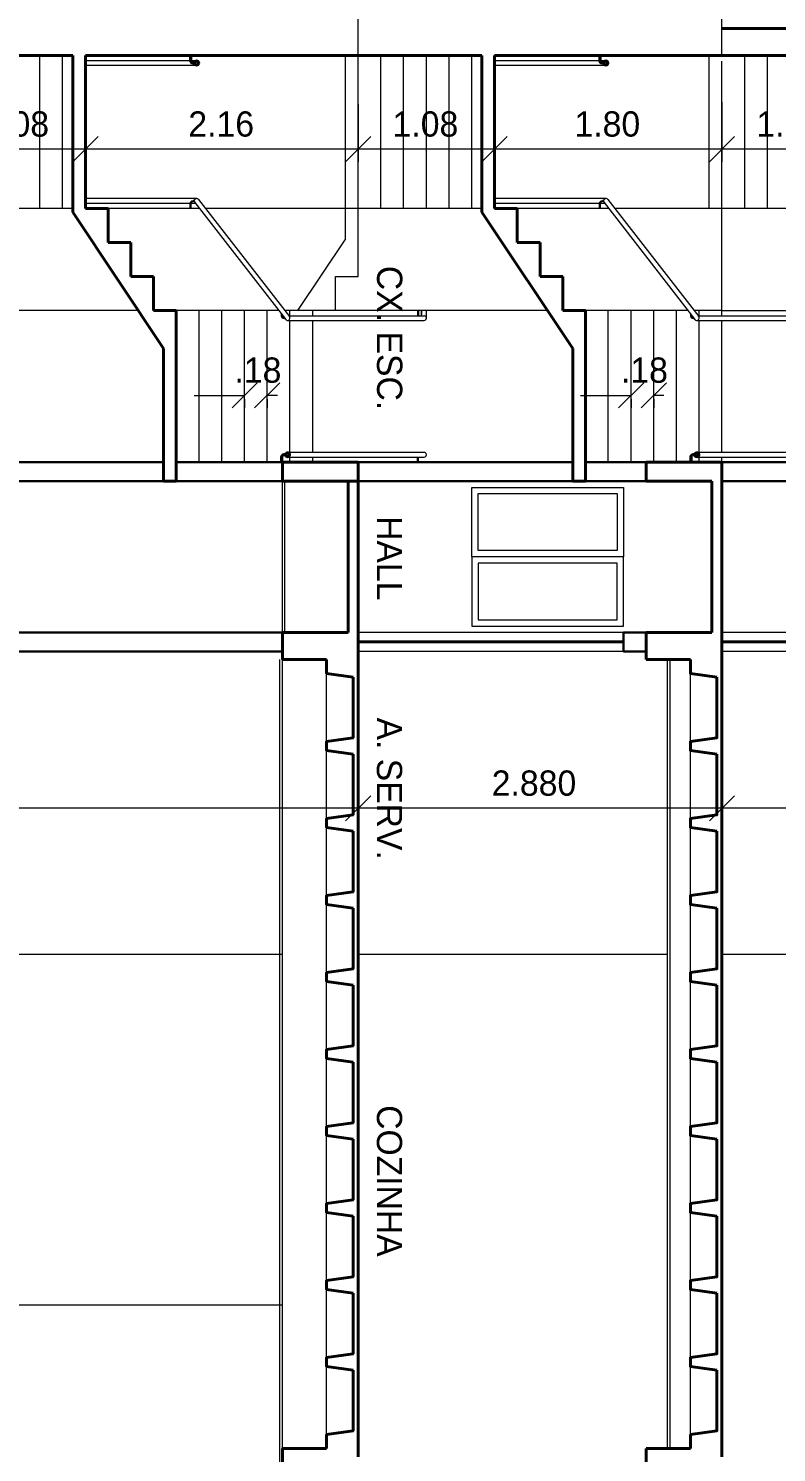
# Model space of a CAD drawing. Header units: metres. Extents: x -62 to 23, y -77 to 42.
# Drawn here: x -47.11 to -41.19, y 15.44 to 26.72 of the extents above; entities that cross this region are included whole.
import ezdxf
from ezdxf.enums import TextEntityAlignment as Align

# ---------------------------------------------------------------- set-up
doc = ezdxf.new("R2010")
doc.units = ezdxf.units.M
doc.header["$MEASUREMENT"] = 0
doc.linetypes.add('DGN Style 3', pattern=[2.76643, 1.976022, -0.790409])
for name, color, linetype, lineweight in [('1 - Eixos', 7, 'Continuous', 0), ('11 - Acabamentos', 7, 'Continuous', 0), ('15 - Esquadrias Janelas', 7, 'Continuous', 0), ('19 - Estrutura Metálica', 7, 'Continuous', 0), ('32 - Forro', 7, 'Continuous', 0), ('5 - Laje em Corte', 7, 'Continuous', 0), ('CORNIJAS_VAR NA PLANTA PTIPO 1', 7, 'Continuous', 0), ('Level 1-1', 7, 'Continuous', 0), ('Level 12', 7, 'Continuous', 0), ('Level 28-1', 7, 'Continuous', 0), ('Level 41', 7, 'Continuous', 0), ('Level 44', 7, 'Continuous', 0)]:
    doc.layers.add(name, color=color, linetype=linetype, lineweight=lineweight)
doc.styles.add('Style-CIVIL', font='CIVIL.shx')
doc.styles.add('Style-INTL_ENGINEERING', font='INTL_ENGINEERING.shx')
doc.dimstyles.get("Standard").update_dxf_attribs({"dimtxt": 0.18, "dimasz": 0.18, "dimexe": 0.18, "dimexo": 0.0625, "dimgap": 0.09, "dimtad": 0, "dimtih": 1, "dimtoh": 1, "dimdec": 4, "dimzin": 1, "dimdsep": 46, "dimtxsty": 'Standard', "dimcen": 0, "dimadec": 0, "dimazin": 0, "dimtfac": 1, "dimtdec": 4, "dimtofl": 0, "dimtmove": 0, "dimatfit": 3, "dimfxl": 0, "dimtolj": 1, "dimtzin": 1, "dimarcsym": 0})

# ---------------------------------------------------------------- blocks, each defined once
blk = doc.blocks.new('*U4')
at = {"layer": 'Level 44', "color": 7, "linetype": 'Continuous', "lineweight": 30}
for p, q in [((-1.05, 0.075), (-1.05, -0.075)), ((1.05, 0.075), (1.05, -0.075))]:
    blk.add_line(p, q, dxfattribs=at)
at = {"layer": 'Level 44', "color": 7, "linetype": 'Continuous', "lineweight": 0}
for p, q in [((1.05, 0.075), (-1.05, 0.075)), ((1.05, -0.075), (-1.05, -0.075))]:
    blk.add_line(p, q, dxfattribs=at)
at = {"layer": 'Level 44', "color": 7, "linetype": 'Continuous', "lineweight": 40}
blk.add_line((1.05, 0), (-1.05, 0), dxfattribs=at)
blk = doc.blocks.new('*U9')
at = {"layer": '19 - Estrutura Metálica', "color": 171, "linetype": 'Continuous', "lineweight": 30}
for p, q in [((0.007, 0.014), (0.017, 0.006)), ((0.013, 0.022), (0.023, 0.014)), ((-0.016, -0.063), (0.019, -0.022)), ((-0.008, -0.069), (0.027, -0.029))]:
    blk.add_line(p, q, dxfattribs=at)
for radius in [0.025, 0.015]:
    blk.add_circle((-0.009, 0.034), radius, dxfattribs=at)
for radius, start, end in [(0.02, 318.3321, 47.1052), (0.03, 319.6851, 49.6329)]:
    blk.add_arc((0.004, -0.009), radius, start, end, dxfattribs=at)
blk = doc.blocks.new('*U12')
at = {"layer": 'Level 44', "color": 7, "linetype": 'Continuous', "lineweight": 30}
for p, q in [((-1.05, 0.075), (-1.05, -0.075)), ((1.05, 0.075), (1.05, -0.075))]:
    blk.add_line(p, q, dxfattribs=at)
at = {"layer": 'Level 44', "color": 7, "linetype": 'Continuous', "lineweight": 0}
for p, q in [((1.05, 0.075), (-1.05, 0.075)), ((1.05, -0.075), (-1.05, -0.075))]:
    blk.add_line(p, q, dxfattribs=at)
at = {"layer": 'Level 44', "color": 7, "linetype": 'Continuous', "lineweight": 40}
blk.add_line((1.05, 0), (-1.05, 0), dxfattribs=at)
blk = doc.blocks.new('*U11')
at = {"layer": '5 - Laje em Corte', "color": 1, "linetype": 'Continuous', "lineweight": 40}
for p, q in [((1.74, 6.958), (-1.14, 6.958)), ((-0.16, 6.743), (-1.14, 6.743)), ((-1.14, 3.522), (-1.74, 3.522)), ((-1.74, 3.522), (-1.74, 3.372)), ((-1.14, 3.522), (-1.14, -4.358)), ((-1.22, 3.372), (-1.74, 3.372)), ((-1.22, 3.372), (-1.22, 2.172)), ((-1.22, 2.172), (-1.74, 2.172)), ((-1.74, 2.172), (-1.74, 1.958)), ((-1.39, 1.958), (-1.74, 1.958)), ((-1.39, -4.292), (-1.74, -4.292)), ((-1.74, -4.292), (-1.74, -4.508))]:
    blk.add_line(p, q, dxfattribs=at)
at = {"layer": '5 - Laje em Corte', "color": 1, "linetype": 'Continuous', "lineweight": 0}
blk.add_line((-1.39, -4.182), (-1.39, 1.848), dxfattribs=at)
at = {"layer": '5 - Laje em Corte', "color": 1, "linetype": 'Continuous', "lineweight": 40, "flags": 128}
for points in [[(-1.39, 1.958), (-1.39, 1.848), (-1.18, 1.818)], [(-1.18, 1.818), (-1.18, 1.338), (-1.39, 1.308), (-1.39, 1.238), (-1.18, 1.208)], [(-1.18, 1.208), (-1.18, 0.728), (-1.39, 0.698), (-1.39, 0.628), (-1.18, 0.598)], [(-1.18, 0.598), (-1.18, 0.118), (-1.39, 0.088), (-1.39, 0.018), (-1.18, -0.012)], [(-1.18, -0.012), (-1.18, -0.492), (-1.39, -0.522), (-1.39, -0.592), (-1.18, -0.622)], [(-1.18, -0.622), (-1.18, -1.102), (-1.39, -1.132), (-1.39, -1.202), (-1.18, -1.232)], [(-1.18, -1.232), (-1.18, -1.712), (-1.39, -1.742), (-1.39, -1.812), (-1.18, -1.842)], [(-1.18, -1.842), (-1.18, -2.322), (-1.39, -2.352), (-1.39, -2.422), (-1.18, -2.452)], [(-1.18, -2.452), (-1.18, -2.932), (-1.39, -2.962), (-1.39, -3.032), (-1.18, -3.062)], [(-1.18, -3.062), (-1.18, -3.542), (-1.39, -3.572), (-1.39, -3.642), (-1.18, -3.672)], [(-1.18, -3.672), (-1.18, -4.152), (-1.39, -4.182)], [(-1.39, -4.182), (-1.39, -4.292)]]:
    blk.add_lwpolyline(points, dxfattribs=at)
at = {"layer": 'Level 28-1', "color": 171, "linetype": 'Continuous', "lineweight": 13}
for p, q in [((-1.14, 4.682), (-0.259, 4.682)), ((-1.14, 4.645), (-0.259, 4.645)), ((-1.14, 3.6), (-0.259, 3.6)), ((-1.14, 3.562), (-0.259, 3.562))]:
    blk.add_line(p, q, dxfattribs=at)
at = {"layer": 'Level 41', "color": 230, "linetype": 'Continuous', "lineweight": 0}
blk.add_line((-1.24, 5.532), (-1.24, 6.743), dxfattribs=at)
at = {"layer": 'Level 41', "color": 230, "linetype": 'DGN Style 3', "lineweight": 0}
for p, q in [((-1.14, 4.722), (-1.14, 6.743)), ((-0.96, 5.532), (-0.96, 6.743)), ((-0.78, 5.532), (-0.78, 6.743))]:
    blk.add_line(p, q, dxfattribs=at)
at = {"layer": 'Level 41', "color": 7, "linetype": 'Continuous', "lineweight": 13}
for p, q in [((-0.16, 5.532), (-1.14, 5.532)), ((0.36, 4.722), (-1.14, 4.722))]:
    blk.add_line(p, q, dxfattribs=at)
at = {"layer": 'Level 41', "color": 7, "linetype": 'Continuous', "lineweight": 30}
for p, q in [((0.56, 3.522), (-1.14, 3.522)), ((0.56, 3.372), (-1.14, 3.372))]:
    blk.add_line(p, q, dxfattribs=at)
at = {"layer": 'Level 44', "color": 7, "linetype": 'Continuous', "lineweight": 13}
blk.add_line((1.49, -0.378), (-1.14, -0.378), dxfattribs=at)
at = {"layer": 'Level 44', "color": 7, "linetype": 'Continuous', "lineweight": 30}
blk.add_blockref('*U12', (-0.09, 2.097), dxfattribs=at)
blk = doc.blocks.new('*D98')
at = {"layer": 'Defpoints'}
for p in [(-41.617, 20.546), (-40.177, 20.546), (-41.617, 19.952), (-38.737, 19.935)]:
    blk.add_point(p, dxfattribs=at)
at = {"layer": 'Level 1-1', "color": 2, "linetype": 'Continuous', "lineweight": 0}
for p, q in [((-41.717, 20.446), (-41.517, 20.646)), ((-41.617, 20.052), (-41.617, 20.646)), ((-38.737, 20.546), (-41.617, 20.546)), ((-38.637, 20.646), (-38.837, 20.446)), ((-38.737, 20.035), (-38.737, 20.646))]:
    blk.add_line(p, q, dxfattribs=at)
at = {"layer": 'Level 1-1', "color": 2, "linetype": 'Continuous', "lineweight": 0, "style": 'Style-CIVIL'}
blk.add_text('2.880', height=0.2, dxfattribs=at).set_placement((-40.56, 20.746), align=Align.MIDDLE_LEFT)
blk = doc.blocks.new('_Oblique')
at = {"color": 0, "linetype": 'ByBlock', "lineweight": -2}
blk.add_line((0.5, 0.5), (-0.5, -0.5), dxfattribs=at)
blk = doc.blocks.new('*D99')
at = {"layer": 'Defpoints'}
for p in [(-44.497, 20.546), (-43.057, 20.546), (-44.497, 19.935), (-41.617, 19.952)]:
    blk.add_point(p, dxfattribs=at)
at = {"layer": 'Level 1-1', "color": 2, "linetype": 'Continuous', "lineweight": 0}
for p, q in [((-44.597, 20.446), (-44.397, 20.646)), ((-44.497, 20.035), (-44.497, 20.646)), ((-41.617, 20.546), (-44.497, 20.546)), ((-41.517, 20.646), (-41.717, 20.446)), ((-41.617, 20.052), (-41.617, 20.646))]:
    blk.add_line(p, q, dxfattribs=at)
at = {"layer": 'Level 1-1', "color": 2, "linetype": 'Continuous', "lineweight": 0, "style": 'Style-CIVIL'}
blk.add_text('2.880', height=0.2, dxfattribs=at).set_placement((-43.44, 20.746), align=Align.MIDDLE_LEFT)
blk = doc.blocks.new('*D100')
at = {"layer": 'Defpoints'}
for p in [(-50.977, 20.546), (-47.737, 20.546), (-44.497, 19.935), (-50.977, 19.32)]:
    blk.add_point(p, dxfattribs=at)
at = {"layer": 'Level 1-1', "color": 2, "linetype": 'Continuous', "lineweight": 0}
for p, q in [((-51.077, 20.446), (-50.877, 20.646)), ((-50.977, 19.42), (-50.977, 20.646)), ((-44.497, 20.546), (-50.977, 20.546)), ((-44.397, 20.646), (-44.597, 20.446)), ((-44.497, 20.035), (-44.497, 20.646))]:
    blk.add_line(p, q, dxfattribs=at)
at = {"layer": 'Level 1-1', "color": 2, "linetype": 'Continuous', "lineweight": 0, "style": 'Style-CIVIL'}
blk.add_text('6.480', height=0.2, dxfattribs=at).set_placement((-48.125, 20.746), align=Align.MIDDLE_LEFT)
blk = doc.blocks.new('*D219')
at = {"layer": 'Defpoints'}
for p in [(-41.617, 26.241), (-40.537, 25.904), (-41.617, 25.768), (-41.077, 25.768)]:
    blk.add_point(p, dxfattribs=at)
at = {"layer": 'Level 1-1', "color": 2, "linetype": 'Continuous', "lineweight": 0}
for p, q in [((-41.617, 26.141), (-41.617, 25.668)), ((-41.717, 25.668), (-41.517, 25.868)), ((-40.437, 25.868), (-40.637, 25.668)), ((-40.537, 25.768), (-41.617, 25.768)), ((-40.537, 25.804), (-40.537, 25.668))]:
    blk.add_line(p, q, dxfattribs=at)
at = {"layer": 'Level 1-1', "color": 2, "linetype": 'Continuous', "lineweight": 0, "style": 'Style-CIVIL'}
blk.add_text('1.08', height=0.2, dxfattribs=at).set_placement((-41.345, 25.968), align=Align.MIDDLE_LEFT)
blk = doc.blocks.new('*D220')
at = {"layer": 'Defpoints'}
for p in [(-41.617, 26.241), (-43.417, 25.904), (-43.417, 25.768), (-42.517, 25.768)]:
    blk.add_point(p, dxfattribs=at)
at = {"layer": 'Level 1-1', "color": 2, "linetype": 'Continuous', "lineweight": 0}
for p, q in [((-41.617, 26.141), (-41.617, 25.668)), ((-43.517, 25.668), (-43.317, 25.868)), ((-41.517, 25.868), (-41.717, 25.668)), ((-43.417, 25.804), (-43.417, 25.668)), ((-41.617, 25.768), (-43.417, 25.768))]:
    blk.add_line(p, q, dxfattribs=at)
at = {"layer": 'Level 1-1', "color": 2, "linetype": 'Continuous', "lineweight": 0, "style": 'Style-CIVIL'}
blk.add_text('1.80', height=0.2, dxfattribs=at).set_placement((-42.785, 25.968), align=Align.MIDDLE_LEFT)
blk = doc.blocks.new('*D221')
at = {"layer": 'Defpoints'}
for p in [(-44.497, 26.224), (-43.417, 25.904), (-44.497, 25.768), (-43.957, 25.768)]:
    blk.add_point(p, dxfattribs=at)
at = {"layer": 'Level 1-1', "color": 2, "linetype": 'Continuous', "lineweight": 0}
for p, q in [((-44.497, 26.124), (-44.497, 25.668)), ((-44.597, 25.668), (-44.397, 25.868)), ((-43.317, 25.868), (-43.517, 25.668)), ((-43.417, 25.768), (-44.497, 25.768)), ((-43.417, 25.804), (-43.417, 25.668))]:
    blk.add_line(p, q, dxfattribs=at)
at = {"layer": 'Level 1-1', "color": 2, "linetype": 'Continuous', "lineweight": 0, "style": 'Style-CIVIL'}
blk.add_text('1.08', height=0.2, dxfattribs=at).set_placement((-44.225, 25.968), align=Align.MIDDLE_LEFT)
blk = doc.blocks.new('*D222')
at = {"layer": 'Defpoints'}
for p in [(-44.497, 26.224), (-46.657, 25.904), (-46.657, 25.768), (-45.577, 25.768)]:
    blk.add_point(p, dxfattribs=at)
at = {"layer": 'Level 1-1', "color": 2, "linetype": 'Continuous', "lineweight": 0}
for p, q in [((-44.497, 26.124), (-44.497, 25.668)), ((-46.757, 25.668), (-46.557, 25.868)), ((-44.397, 25.868), (-44.597, 25.668)), ((-46.657, 25.804), (-46.657, 25.668)), ((-44.497, 25.768), (-46.657, 25.768))]:
    blk.add_line(p, q, dxfattribs=at)
at = {"layer": 'Level 1-1', "color": 2, "linetype": 'Continuous', "lineweight": 0, "style": 'Style-CIVIL'}
blk.add_text('2.16', height=0.2, dxfattribs=at).set_placement((-45.842, 25.968), align=Align.MIDDLE_LEFT)
blk = doc.blocks.new('*D223')
at = {"layer": 'Defpoints'}
for p in [(-46.657, 25.904), (-47.737, 25.768), (-47.197, 25.768), (-47.737, 25.634)]:
    blk.add_point(p, dxfattribs=at)
at = {"layer": 'Level 1-1', "color": 2, "linetype": 'Continuous', "lineweight": 0}
for p, q in [((-47.837, 25.668), (-47.637, 25.868)), ((-47.737, 25.734), (-47.737, 25.868)), ((-46.557, 25.868), (-46.757, 25.668)), ((-46.657, 25.768), (-47.737, 25.768)), ((-46.657, 25.804), (-46.657, 25.668))]:
    blk.add_line(p, q, dxfattribs=at)
at = {"layer": 'Level 1-1', "color": 2, "linetype": 'Continuous', "lineweight": 0, "style": 'Style-CIVIL'}
blk.add_text('1.08', height=0.2, dxfattribs=at).set_placement((-47.465, 25.968), align=Align.MIDDLE_LEFT)
blk = doc.blocks.new('*D233')
at = {"layer": 'Defpoints'}
for p in [(-45.396, 23.889), (-45.396, 23.818), (-45.307, 23.818), (-45.217, 23.889)]:
    blk.add_point(p, dxfattribs=at)
at = {"layer": 'Level 1-1', "color": 2, "linetype": 'Continuous', "lineweight": 0}
for p, q in [((-45.796, 23.818), (-45.396, 23.818)), ((-45.296, 23.918), (-45.496, 23.718)), ((-45.317, 23.718), (-45.117, 23.918)), ((-45.137, 23.818), (-45.217, 23.818)), ((-45.396, 23.789), (-45.396, 23.718)), ((-45.217, 23.789), (-45.217, 23.718))]:
    blk.add_line(p, q, dxfattribs=at)
at = {"layer": 'Level 1-1', "color": 2, "linetype": 'Continuous', "lineweight": 0, "style": 'Style-CIVIL'}
blk.add_text('.18', height=0.2, dxfattribs=at).set_placement((-45.477, 24.018), align=Align.MIDDLE_LEFT)
blk = doc.blocks.new('*D234')
at = {"layer": 'Defpoints'}
for p in [(-42.336, 23.889), (-42.336, 23.818), (-42.247, 23.818), (-42.157, 23.889)]:
    blk.add_point(p, dxfattribs=at)
at = {"layer": 'Level 1-1', "color": 2, "linetype": 'Continuous', "lineweight": 0}
for p, q in [((-42.736, 23.818), (-42.336, 23.818)), ((-42.236, 23.918), (-42.436, 23.718)), ((-42.257, 23.718), (-42.057, 23.918)), ((-42.077, 23.818), (-42.157, 23.818)), ((-42.336, 23.789), (-42.336, 23.718)), ((-42.157, 23.789), (-42.157, 23.718))]:
    blk.add_line(p, q, dxfattribs=at)
at = {"layer": 'Level 1-1', "color": 2, "linetype": 'Continuous', "lineweight": 0, "style": 'Style-CIVIL'}
blk.add_text('.18', height=0.2, dxfattribs=at).set_placement((-42.417, 24.018), align=Align.MIDDLE_LEFT)
blk = doc.blocks.new('*U311')
at = {"layer": 'Level 12', "color": 2, "linetype": 'Continuous', "lineweight": 13, "style": 'Style-CIVIL'}
for s, p in [('HALL', (0, 3.495)), ('A. SERV.', (0, 1.899)), ('COZINHA', (0, -1.172)), ('VARANDA', (0, -4.246))]:
    blk.add_text(s, height=0.1995, rotation=270, dxfattribs=at).set_placement(p, align=Align.MIDDLE_LEFT)
at = {"layer": 'Level 12', "color": 2, "linetype": 'Continuous', "lineweight": 13, "insert": (0, 4.906), "char_height": 0.2, "attachment_point": 5, "rotation": 270, "line_spacing_factor": 1.200006, "style": 'Style-INTL_ENGINEERING'}
blk.add_mtext('CX. ESC.\\P', dxfattribs=at)

msp = doc.modelspace()

# ---------------------------------------------------------------- linework, layer by layer
at = {"layer": '1 - Eixos', "color": 91, "linetype": 'DGN Style 3', "lineweight": 0}
for p, q in [((-44.4973, 26.5096), (-44.4974, 30.1932)), ((-41.6173, 26.5096), (-41.6174, 30.1932))]:
    msp.add_line(p, q, dxfattribs=at)
at = {"layer": '11 - Acabamentos', "color": 7, "linetype": 'Continuous', "lineweight": 13}
msp.add_line((-45.0973, 16.6098), (-50.9773, 16.6098), dxfattribs=at)
at = {"layer": '15 - Esquadrias Janelas', "color": 7, "linetype": 'Continuous', "lineweight": 0, "flags": 128}
for points in [[(-42.3973, 23.0891), (-42.3973, 22.5391), (-43.5973, 22.5391), (-43.5973, 23.0891)], [(-42.4473, 23.0391), (-42.4473, 22.5891), (-43.5473, 22.5891), (-43.5473, 23.0391)], [(-43.5973, 22.5391), (-43.5973, 21.9891), (-42.3973, 21.9891), (-42.3973, 22.5391)], [(-43.5473, 22.4891), (-43.5473, 22.0391), (-42.4473, 22.0391), (-42.4473, 22.4891)]]:
    msp.add_lwpolyline(points, close=True, dxfattribs=at)
at = {"layer": '32 - Forro', "color": 30, "linetype": 'Continuous', "lineweight": 13}
for p, q in [((-45.0973, 21.939), (-45.0973, 23.139)), ((-45.0773, 21.939), (-45.0773, 23.139)), ((-45.1173, 14.7299), (-45.1173, 21.7246)), ((-45.0973, 14.7299), (-45.0973, 21.7246)), ((-42.0473, 15.4746), (-42.0473, 21.7246)), ((-42.0273, 15.4746), (-42.0273, 21.7246))]:
    msp.add_line(p, q, dxfattribs=at)
at = {"layer": '5 - Laje em Corte', "color": 1, "linetype": 'Continuous', "lineweight": 40}
for p, q in [((-46.7573, 26.5096), (-47.7373, 26.5096)), ((-46.7573, 25.2688), (-46.7573, 26.5096)), ((-46.6573, 25.299), (-46.6573, 26.5096)), ((-44.4973, 26.5096), (-46.6573, 26.5096)), ((-43.5173, 26.5096), (-44.4973, 26.5096)), ((-43.5173, 25.2688), (-43.5173, 26.5096)), ((-43.4173, 25.299), (-43.4173, 26.5096)), ((-41.6173, 26.5096), (-43.4173, 26.5096)), ((-46.6573, 25.299), (-46.4773, 25.299)), ((-46.4773, 25.029), (-46.4773, 25.299)), ((-43.4173, 25.299), (-43.2373, 25.299)), ((-43.2373, 25.029), (-43.2373, 25.299)), ((-46.0373, 24.1888), (-46.7573, 25.2688)), ((-42.7973, 24.1888), (-43.5173, 25.2688)), ((-46.2973, 25.029), (-46.4773, 25.029)), ((-46.2973, 24.759), (-46.2973, 25.029)), ((-43.0573, 25.029), (-43.2373, 25.029)), ((-43.0573, 24.759), (-43.0573, 25.029)), ((-46.1173, 24.759), (-46.2973, 24.759)), ((-46.1173, 24.489), (-46.1173, 24.759)), ((-42.8773, 24.759), (-43.0573, 24.759)), ((-42.8773, 24.489), (-42.8773, 24.759)), ((-45.9373, 24.489), (-46.1173, 24.489)), ((-45.9373, 23.139), (-45.9373, 24.489)), ((-42.6973, 24.489), (-42.8773, 24.489)), ((-42.6973, 23.139), (-42.6973, 24.489)), ((-46.0373, 23.139), (-46.0373, 24.1888)), ((-42.7973, 23.139), (-42.7973, 24.1888)), ((-44.4973, 23.289), (-45.0973, 23.289)), ((-45.0973, 23.289), (-45.0973, 23.139)), ((-44.4973, 23.289), (-44.4973, 15.409)), ((-46.0373, 23.139), (-45.9373, 23.139)), ((-44.5773, 23.139), (-45.0973, 23.139)), ((-44.5773, 23.139), (-44.5773, 21.939)), ((-42.7973, 23.139), (-42.6973, 23.139)), ((-44.5773, 21.939), (-45.0973, 21.939)), ((-45.0973, 21.939), (-45.0973, 21.7246)), ((-44.7473, 21.7246), (-45.0973, 21.7246)), ((-44.7473, 15.4746), (-45.0973, 15.4746)), ((-45.0973, 15.4746), (-45.0973, 15.2746))]:
    msp.add_line(p, q, dxfattribs=at)
at = {"layer": '5 - Laje em Corte', "color": 1, "linetype": 'Continuous', "lineweight": 0}
msp.add_line((-44.7473, 15.5846), (-44.7473, 21.6146), dxfattribs=at)
at = {"layer": '5 - Laje em Corte', "color": 1, "linetype": 'Continuous', "lineweight": 40, "flags": 128}
msp.add_lwpolyline([(-44.4973, 23.289), (-44.4973, 23.139), (-45.0973, 23.139), (-45.0973, 23.289)], close=True, dxfattribs=at)
for points in [[(-44.7473, 21.7246), (-44.7473, 21.6146), (-44.5373, 21.5846)], [(-44.5373, 21.5846), (-44.5373, 21.1046), (-44.7473, 21.0746), (-44.7473, 21.0046), (-44.5373, 20.9746)], [(-44.5373, 20.9746), (-44.5373, 20.4946), (-44.7473, 20.4646), (-44.7473, 20.3946), (-44.5373, 20.3646)], [(-44.5373, 20.3646), (-44.5373, 19.8846), (-44.7473, 19.8546), (-44.7473, 19.7846), (-44.5373, 19.7546)], [(-44.5373, 19.7546), (-44.5373, 19.2746), (-44.7473, 19.2446), (-44.7473, 19.1746), (-44.5373, 19.1446)], [(-44.5373, 19.1446), (-44.5373, 18.6646), (-44.7473, 18.6346), (-44.7473, 18.5646), (-44.5373, 18.5346)], [(-44.5373, 18.5346), (-44.5373, 18.0546), (-44.7473, 18.0246), (-44.7473, 17.9546), (-44.5373, 17.9246)], [(-44.5373, 17.9246), (-44.5373, 17.4446), (-44.7473, 17.4146), (-44.7473, 17.3446), (-44.5373, 17.3146)], [(-44.5373, 17.3146), (-44.5373, 16.8346), (-44.7473, 16.8046), (-44.7473, 16.7346), (-44.5373, 16.7046)], [(-44.5373, 16.7046), (-44.5373, 16.2246), (-44.7473, 16.1946), (-44.7473, 16.1246), (-44.5373, 16.0946)], [(-44.5373, 16.0946), (-44.5373, 15.6146), (-44.7473, 15.5846)], [(-44.7473, 15.5846), (-44.7473, 15.4746)]]:
    msp.add_lwpolyline(points, dxfattribs=at)
at = {"layer": 'CORNIJAS_VAR NA PLANTA PTIPO 1', "color": 7, "linetype": 'Continuous', "lineweight": 30}
for p, q in [((-45.0973, 21.939), (-48.8773, 21.939)), ((-42.2173, 21.939), (-42.3973, 21.939)), ((-45.0973, 21.789), (-48.8774, 21.789)), ((-42.2173, 21.789), (-42.3974, 21.789))]:
    msp.add_line(p, q, dxfattribs=at)
at = {"layer": 'Level 28-1', "color": 171, "linetype": 'Continuous', "lineweight": 13}
for p, q in [((-45.8267, 26.4696), (-46.6573, 26.4696)), ((-45.7761, 26.4321), (-46.6573, 26.4321)), ((-45.7761, 26.4696), (-45.8192, 26.4696)), ((-42.5867, 26.4696), (-43.4173, 26.4696)), ((-42.5361, 26.4321), (-43.4173, 26.4321)), ((-42.5361, 26.4696), (-42.5792, 26.4696)), ((-45.7761, 25.3765), (-46.6573, 25.3765)), ((-45.8267, 25.339), (-46.6573, 25.339)), ((-45.8267, 25.299), (-45.8267, 25.3391)), ((-45.7853, 25.339), (-45.8192, 25.339)), ((-45.8192, 25.299), (-45.8192, 25.3387)), ((-45.7946, 25.354), (-45.8049, 25.354)), ((-45.7946, 25.3616), (-45.8042, 25.3616)), ((-45.7909, 25.3463), (-45.0709, 24.4188)), ((-45.7613, 25.3693), (-45.0413, 24.4418)), ((-42.5361, 25.3765), (-43.4173, 25.3765)), ((-42.5867, 25.339), (-43.4173, 25.339)), ((-42.5867, 25.299), (-42.5867, 25.3391)), ((-42.5453, 25.339), (-42.5792, 25.339)), ((-42.5792, 25.299), (-42.5792, 25.3387)), ((-42.5546, 25.354), (-42.5649, 25.354)), ((-42.5546, 25.3616), (-42.5642, 25.3616)), ((-42.5509, 25.3463), (-41.8309, 24.4188)), ((-42.5213, 25.3693), (-41.8013, 24.4418)), ((-44.0267, 24.489), (-44.0267, 24.449)), ((-44.0192, 24.489), (-44.0192, 24.4494)), ((-43.9573, 24.4303), (-43.9573, 24.489)), ((-45.1067, 24.4649), (-45.1067, 24.449)), ((-45.0992, 24.4553), (-45.0992, 24.4494)), ((-45.0827, 24.434), (-45.0849, 24.434)), ((-45.0769, 24.4265), (-45.0842, 24.4265)), ((-45.0579, 24.4115), (-43.9761, 24.4115)), ((-45.0469, 24.449), (-43.9761, 24.449)), ((-41.8667, 24.4649), (-41.8667, 24.449)), ((-41.8592, 24.4553), (-41.8592, 24.4494)), ((-41.8427, 24.434), (-41.8449, 24.434)), ((-41.8369, 24.4265), (-41.8442, 24.4265)), ((-41.8161, 24.4115), (-41.6173, 24.4115)), ((-41.8069, 24.449), (-41.6173, 24.449)), ((-45.0561, 23.3665), (-44.8573, 23.3665)), ((-44.8573, 23.3665), (-43.9761, 23.3665)), ((-41.8161, 23.3665), (-41.6173, 23.3665)), ((-45.0561, 23.329), (-44.8573, 23.329)), ((-44.8573, 23.329), (-43.9761, 23.329)), ((-44.0267, 23.289), (-44.0267, 23.3291)), ((-44.0192, 23.289), (-44.0192, 23.3287)), ((-41.8161, 23.329), (-41.6173, 23.329))]:
    msp.add_line(p, q, dxfattribs=at)
at = {"layer": 'Level 28-1', "color": 171, "linetype": 'Continuous', "lineweight": 13, "flags": 128}
msp.add_lwpolyline([(-43.9948, 24.449), (-43.9948, 24.489), (-43.9948, 24.4597)], dxfattribs=at)
at = {"layer": 'Level 28-1', "color": 171, "linetype": 'Continuous', "lineweight": 13, "extrusion": (0, 0, -1)}
for centre, radius, start, end in [((45.8042, 25.3391), 0.0225, 0.01147, 89.95928), ((45.8042, 25.3391), 0.015, 358.65847, 87.43157), ((42.5642, 25.3391), 0.0225, 0.01147, 89.95928), ((42.5642, 25.3391), 0.015, 358.65847, 87.43157)]:
    msp.add_arc(centre, radius, start, end, dxfattribs=at)
at = {"layer": 'Level 28-1', "color": 171, "linetype": 'Continuous', "lineweight": 13}
for centre, radius, start, end in [((-45.7761, 25.3578), 0.0187, 36.90331, 216.90331), ((-42.5361, 25.3578), 0.0187, 36.90331, 216.90331), ((-45.0842, 24.449), 0.0225, 180.01147, 269.95928), ((-45.0842, 24.449), 0.015, 178.65847, 267.43158), ((-45.0561, 24.4303), 0.0187, 216.90331, 36.90331), ((-43.9761, 24.4303), 0.0187, 269.99483, 90.00007), ((-41.8442, 24.449), 0.0225, 180.01147, 269.95928), ((-41.8442, 24.449), 0.015, 178.65847, 267.43158), ((-41.8161, 24.4303), 0.0187, 216.90331, 36.90331), ((-43.9761, 23.3478), 0.0187, 269.99993, 90)]:
    msp.add_arc(centre, radius, start, end, dxfattribs=at)
at = {"layer": 'Level 41', "color": 230, "linetype": 'DGN Style 3', "lineweight": 0}
for p, q in [((-47.0173, 25.299), (-47.0173, 26.5096)), ((-46.8373, 25.299), (-46.8373, 26.5096)), ((-44.4973, 24.759), (-44.4973, 26.5096)), ((-44.3173, 25.299), (-44.3173, 26.5096)), ((-44.1373, 25.299), (-44.1373, 26.5096)), ((-43.9573, 25.299), (-43.9573, 26.5096)), ((-43.7773, 25.299), (-43.7773, 26.5096)), ((-43.5973, 25.299), (-43.5973, 26.5096)), ((-44.5973, 25.0593), (-44.5973, 25.299)), ((-44.5973, 25.0593), (-44.9775, 24.489)), ((-44.6773, 24.489), (-44.6773, 24.759)), ((-44.6773, 24.759), (-44.4973, 24.759))]:
    msp.add_line(p, q, dxfattribs=at)
at = {"layer": 'Level 41', "color": 230, "linetype": 'Continuous', "lineweight": 0}
for p, q in [((-44.5973, 25.299), (-44.5973, 26.5096)), ((-45.7573, 23.289), (-45.7573, 24.489)), ((-45.5773, 23.289), (-45.5773, 24.489)), ((-45.3973, 23.289), (-45.3973, 24.489)), ((-45.2173, 23.289), (-45.2173, 24.489)), ((-45.0373, 24.449), (-45.0373, 24.489)), ((-44.8573, 24.449), (-44.8573, 24.489)), ((-42.5173, 23.289), (-42.5173, 24.489)), ((-42.3373, 23.289), (-42.3373, 24.489)), ((-42.1573, 23.289), (-42.1573, 24.489)), ((-41.9773, 23.289), (-41.9773, 24.489)), ((-41.7973, 24.449), (-41.7973, 24.489)), ((-41.6173, 24.449), (-41.6173, 24.489)), ((-45.0373, 23.3665), (-45.0373, 24.4115)), ((-44.8573, 23.3665), (-44.8573, 24.4115)), ((-41.7973, 23.3665), (-41.7973, 24.4115)), ((-41.6173, 23.3665), (-41.6173, 24.4115)), ((-45.0373, 23.289), (-45.0373, 23.329)), ((-44.8573, 23.289), (-44.8573, 23.329)), ((-41.7973, 23.289), (-41.7973, 23.329)), ((-41.6173, 23.289), (-41.6173, 23.329))]:
    msp.add_line(p, q, dxfattribs=at)
at = {"layer": 'Level 41', "color": 7, "linetype": 'Continuous', "lineweight": 13}
for p, q in [((-46.7573, 25.299), (-47.7373, 25.299)), ((-45.7542, 25.299), (-46.4773, 25.299)), ((-44.4973, 25.299), (-45.7068, 25.299)), ((-43.5173, 25.299), (-44.4973, 25.299)), ((-42.5142, 25.299), (-43.2373, 25.299)), ((-41.6173, 25.299), (-42.4668, 25.299)), ((-46.2375, 24.489), (-47.7373, 24.489)), ((-45.1254, 24.489), (-45.9373, 24.489)), ((-44.4973, 24.489), (-45.078, 24.489)), ((-42.9975, 24.489), (-44.4973, 24.489)), ((-41.8854, 24.489), (-42.6973, 24.489)), ((-41.6173, 24.489), (-41.838, 24.489))]:
    msp.add_line(p, q, dxfattribs=at)
at = {"layer": 'Level 41', "color": 7, "linetype": 'Continuous', "lineweight": 30}
for p, q in [((-46.0373, 23.289), (-47.7373, 23.289)), ((-45.0973, 23.289), (-45.9373, 23.289)), ((-42.7973, 23.289), (-44.4973, 23.289)), ((-42.2173, 23.289), (-42.6973, 23.289)), ((-46.0373, 23.139), (-47.7373, 23.139)), ((-45.0973, 23.139), (-45.9373, 23.139)), ((-42.7973, 23.139), (-44.4973, 23.139)), ((-42.2173, 23.139), (-42.6973, 23.139))]:
    msp.add_line(p, q, dxfattribs=at)
at = {"layer": 'Level 44', "color": 7, "linetype": 'Continuous', "lineweight": 13}
for p, q in [((-45.0973, 19.3892), (-50.9773, 19.3892)), ((-42.0473, 19.3892), (-44.4973, 19.3892))]:
    msp.add_line(p, q, dxfattribs=at)

# ---------------------------------------------------------------- block references
at = {"layer": '19 - Estrutura Metálica', "color": 171, "linetype": 'Continuous', "lineweight": 30, "xscale": 0.7499990121287976, "yscale": 0.7499990121287976, "zscale": 0.7499990121287976, "rotation": 220.3263723975496}
for p in [(-45.7977, 26.4662), (-42.5577, 26.4662)]:
    msp.add_blockref('*U9', p, dxfattribs=at)
at = {"layer": '19 - Estrutura Metálica', "color": 171, "linetype": 'Continuous', "lineweight": 30, "extrusion": (0, 0, -1), "xscale": 0.7499990121287978, "yscale": 0.7499990121287978, "zscale": 0.7499990121287978, "rotation": 40.32637239754955}
for p in [(45.0777, 23.3324), (41.8377, 23.3324)]:
    msp.add_blockref('*U9', p, dxfattribs=at)
at = {"layer": 'Level 12', "color": 2, "linetype": 'Continuous', "lineweight": 13}
msp.add_blockref('*U311', (-44.2494, 19.3661), dxfattribs=at)
at = {"layer": 'Level 44', "color": 7, "linetype": 'Continuous', "lineweight": 13}
msp.add_blockref('*U11', (-40.4773, 19.7668), dxfattribs=at)
at = {"layer": 'Level 44', "color": 7, "linetype": 'Continuous', "lineweight": 30}
msp.add_blockref('*U4', (-43.4474, 21.864), dxfattribs=at)

# ---------------------------------------------------------------- dimensions: what is measured, and where the dimension line sits
at = {"layer": 'Level 1-1', "color": 2, "linetype": 'Continuous', "lineweight": 0}
for base, p1, p2, override, picture, middle in [((-46.6573, 25.7684), (-44.4973, 26.2244), (-46.6573, 25.9043), {"dimtxt": 0.2, "dimasz": 0.2, "dimexe": 0.1, "dimexo": 0.1, "dimgap": 0.1, "dimtad": 1, "dimtih": 0, "dimtoh": 0, "dimdec": 2, "dimzin": 7, "dimtxsty": 'Style-CIVIL', "dimblk": 'Oblique', "dimclre": 2, "dimtdec": 2, "dimatfit": 1, "dimfrac": 2, "dimtolj": 0, "dimtzin": 7, "dimlwe": 0}, '*D222', (-45.5773, 25.7684)), ((-44.4973, 25.7684), (-43.4173, 25.9043), (-44.4973, 26.2244), {"dimtxt": 0.2, "dimasz": 0.2, "dimexe": 0.1, "dimexo": 0.1, "dimgap": 0.1, "dimtad": 1, "dimtih": 0, "dimtoh": 0, "dimdec": 2, "dimzin": 7, "dimtxsty": 'Style-CIVIL', "dimblk": 'Oblique', "dimclre": 2, "dimtdec": 2, "dimatfit": 1, "dimfrac": 2, "dimtolj": 0, "dimtzin": 7, "dimlwe": 0}, '*D221', (-43.9573, 25.7684)), ((-43.4173, 25.7684), (-41.6173, 26.2407), (-43.4173, 25.9043), {"dimtxt": 0.2, "dimasz": 0.2, "dimexe": 0.1, "dimexo": 0.1, "dimgap": 0.1, "dimtad": 1, "dimtih": 0, "dimtoh": 0, "dimdec": 2, "dimzin": 7, "dimtxsty": 'Style-CIVIL', "dimblk": 'Oblique', "dimclre": 2, "dimtdec": 2, "dimatfit": 1, "dimfrac": 2, "dimtolj": 0, "dimtzin": 7, "dimlwe": 0}, '*D220', (-42.5173, 25.7684)), ((-41.6173, 25.7684), (-40.5373, 25.9043), (-41.6173, 26.2407), {"dimtxt": 0.2, "dimasz": 0.2, "dimexe": 0.1, "dimexo": 0.1, "dimgap": 0.1, "dimtad": 1, "dimtih": 0, "dimtoh": 0, "dimdec": 2, "dimzin": 7, "dimtxsty": 'Style-CIVIL', "dimblk": 'Oblique', "dimclre": 2, "dimtdec": 2, "dimatfit": 1, "dimfrac": 2, "dimtolj": 0, "dimtzin": 7, "dimlwe": 0}, '*D219', (-41.0773, 25.7684)), ((-47.7373, 25.7684), (-46.6573, 25.9043), (-47.7373, 25.6343), {"dimtxt": 0.2, "dimasz": 0.2, "dimexe": 0.1, "dimexo": 0.1, "dimgap": 0.1, "dimtad": 1, "dimtih": 0, "dimtoh": 0, "dimdec": 2, "dimzin": 7, "dimtxsty": 'Style-CIVIL', "dimblk": 'Oblique', "dimclre": 2, "dimtdec": 2, "dimatfit": 1, "dimfrac": 2, "dimtolj": 0, "dimtzin": 7, "dimlwe": 0}, '*D223', (-47.1973, 25.7684)), ((-50.9773, 20.5463), (-44.4973, 19.9353), (-50.9773, 19.3201), {"dimtxt": 0.2, "dimasz": 0.2, "dimexe": 0.1, "dimexo": 0.1, "dimgap": 0.1, "dimtad": 1, "dimtih": 0, "dimtoh": 0, "dimdec": 3, "dimzin": 3, "dimtxsty": 'Style-CIVIL', "dimblk": 'Oblique', "dimclre": 2, "dimtdec": 3, "dimatfit": 1, "dimtolj": 0, "dimtzin": 3, "dimlwe": 0}, '*D100', (-47.7373, 20.5463)), ((-44.4973, 20.5463), (-41.6173, 19.9515), (-44.4973, 19.9353), {"dimtxt": 0.2, "dimasz": 0.2, "dimexe": 0.1, "dimexo": 0.1, "dimgap": 0.1, "dimtad": 1, "dimtih": 0, "dimtoh": 0, "dimdec": 3, "dimzin": 3, "dimtxsty": 'Style-CIVIL', "dimblk": 'Oblique', "dimclre": 2, "dimtdec": 3, "dimatfit": 1, "dimtolj": 0, "dimtzin": 3, "dimlwe": 0}, '*D99', (-43.0573, 20.5463)), ((-41.6173, 20.5463), (-38.7373, 19.9353), (-41.6173, 19.9515), {"dimtxt": 0.2, "dimasz": 0.2, "dimexe": 0.1, "dimexo": 0.1, "dimgap": 0.1, "dimtad": 1, "dimtih": 0, "dimtoh": 0, "dimdec": 3, "dimzin": 3, "dimtxsty": 'Style-CIVIL', "dimblk": 'Oblique', "dimclre": 2, "dimtdec": 3, "dimatfit": 1, "dimtolj": 0, "dimtzin": 3, "dimlwe": 0}, '*D98', (-40.1773, 20.5463))]:
    dim = msp.add_linear_dim(base=base, p1=p1, p2=p2, angle=180, dimstyle='Standard', override=override, dxfattribs=at)
    dim.commit()
    dim.dimension.update_dxf_attribs({"geometry": picture, "text_midpoint": middle})
for base, p1, p2, picture, middle in [((-45.3959, 23.8183), (-45.2173, 23.889), (-45.3959, 23.889), '*D233', (-45.3066, 23.8183)), ((-42.3359, 23.8183), (-42.1573, 23.889), (-42.3359, 23.889), '*D234', (-42.2466, 23.8183))]:
    dim = msp.add_linear_dim(base=base, p1=p1, p2=p2, angle=180, dimstyle='Standard', override={"dimtxt": 0.2, "dimasz": 0.2, "dimexe": 0.1, "dimexo": 0.1, "dimgap": 0.1, "dimtad": 1, "dimtih": 0, "dimtoh": 0, "dimdec": 2, "dimzin": 7, "dimtxsty": 'Style-CIVIL', "dimblk": 'Oblique', "dimclre": 2, "dimtdec": 2, "dimatfit": 1, "dimfrac": 2, "dimtolj": 0, "dimtzin": 7, "dimlwe": 0}, dxfattribs=at)
    dim.commit()
    dim.dimension.update_dxf_attribs({"geometry": picture, "text_midpoint": middle, "dimtype": 160})

doc.saveas('drawing.dxf')
